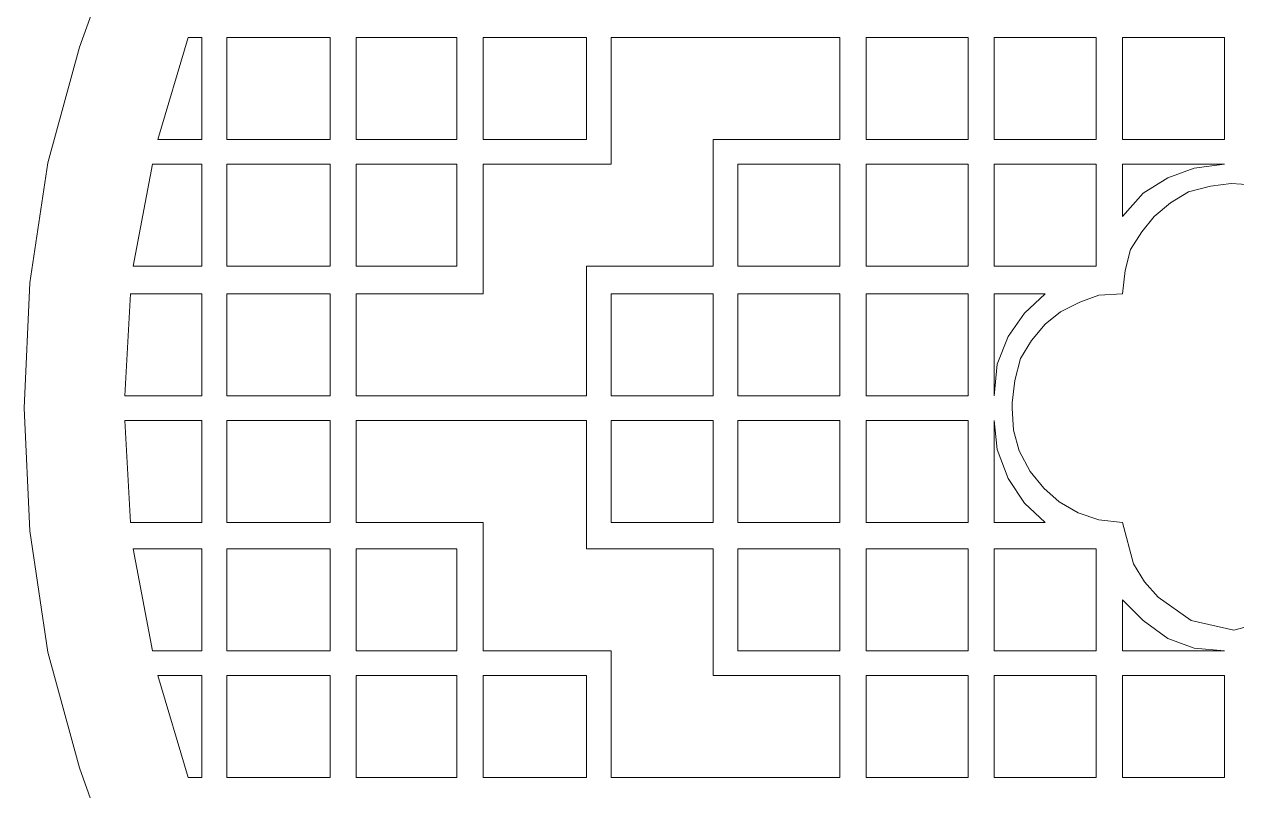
# Model space of a CAD drawing. Header units: centimetres. Extents: x -7.3 to 6, y -13.2 to 13.7.
# Drawn here: x -7.35 to -0.69, y 4.97 to 9.18 of the extents above; entities that cross this region are included whole.
import ezdxf

# ---------------------------------------------------------------- set-up
doc = ezdxf.new("R2010")
doc.units = ezdxf.units.CM
doc.header["$MEASUREMENT"] = 0

msp = doc.modelspace()

# ---------------------------------------------------------------- linework, layer by layer
at = {"lineweight": 9}
for points, knots in [([(-7.3473, 7.07036), (-7.3473, 7.07036), (-7.31704, 6.39704), (-7.31704, 6.39704), (-7.31704, 6.39704), (-7.31704, 6.39704), (-7.21869, 5.73126), (-7.21869, 5.73126), (-7.21869, 5.73126), (-7.21869, 5.73126), (-7.04469, 5.09577), (-7.04469, 5.09577), (-7.04469, 5.09577), (-7.04469, 5.09577), (-6.82529, 4.48297), (-6.82529, 4.48297), (-6.82529, 4.48297), (-6.82529, 4.48297), (-6.54537, 3.89287), (-6.54537, 3.89287), (-6.54537, 3.89287), (-6.54537, 3.89287), (-6.2125, 3.34819), (-6.2125, 3.34819), (-6.2125, 3.34819), (-6.2125, 3.34819), (-5.82666, 2.83372), (-5.82666, 2.83372), (-5.82666, 2.83372), (-5.82666, 2.83372), (-5.39544, 2.3647), (-5.39544, 2.3647), (-5.39544, 2.3647), (-5.39544, 2.3647), (-4.92639, 1.93344), (-4.92639, 1.93344), (-4.92639, 1.93344), (-4.92639, 1.93344), (-4.41194, 1.55517), (-4.41194, 1.55517), (-4.41194, 1.55517), (-4.41194, 1.55517), (-3.86723, 1.2223), (-3.86723, 1.2223), (-3.86723, 1.2223), (-3.86723, 1.2223), (-3.27714, 0.93482), (-3.27714, 0.93482), (-3.27714, 0.93482), (-3.27714, 0.93482), (-2.6719, 0.71542), (-2.6719, 0.71542), (-2.6719, 0.71542), (-2.6719, 0.71542), (-2.03641, 0.55654), (-2.03641, 0.55654), (-2.03641, 0.55654), (-2.03641, 0.55654), (-1.37066, 0.45063), (-1.37066, 0.45063), (-1.37066, 0.45063), (-1.37066, 0.45063), (-0.68977, 0.41281), (-0.68977, 0.41281), (-0.68977, 0.41281), (-0.68977, 0.41281), (-0.01646, 0.45063), (-0.01646, 0.45063), (-0.01646, 0.45063), (-0.01646, 0.45063), (0.64929, 0.55654), (0.64929, 0.55654), (0.64929, 0.55654), (0.64929, 0.55654), (1.28478, 0.71542), (1.28478, 0.71542), (1.28478, 0.71542), (1.28478, 0.71542), (1.89758, 0.93482), (1.89758, 0.93482), (1.89758, 0.93482), (1.89758, 0.93482), (2.48768, 1.2223), (2.48768, 1.2223), (2.48768, 1.2223), (2.48768, 1.2223), (3.03238, 1.55517), (3.03238, 1.55517), (3.03238, 1.55517), (3.03238, 1.55517), (3.54683, 1.93344), (3.54683, 1.93344), (3.54683, 1.93344), (3.54683, 1.93344), (4.01588, 2.3647), (4.01588, 2.3647), (4.01588, 2.3647), (4.01588, 2.3647), (4.4471, 2.83372), (4.4471, 2.83372), (4.4471, 2.83372), (4.4471, 2.83372), (4.82538, 3.34819), (4.82538, 3.34819), (4.82538, 3.34819), (4.82538, 3.34819), (5.16582, 3.89287), (5.16582, 3.89287), (5.16582, 3.89287), (5.16582, 3.89287), (5.44573, 4.48297), (5.44573, 4.48297), (5.44573, 4.48297), (5.44573, 4.48297), (5.66513, 5.09577), (5.66513, 5.09577), (5.66513, 5.09577), (5.66513, 5.09577), (5.824, 5.73126), (5.824, 5.73126), (5.824, 5.73126), (5.824, 5.73126), (5.92992, 6.39704), (5.92992, 6.39704), (5.92992, 6.39704), (5.92992, 6.39704), (5.96018, 7.07036), (5.96018, 7.07036), (5.96018, 7.07036), (5.96018, 7.07036), (5.92992, 7.75877), (5.92992, 7.75877), (5.92992, 7.75877), (5.92992, 7.75877), (5.824, 8.41696), (5.824, 8.41696), (5.824, 8.41696), (5.824, 8.41696), (5.66513, 9.05248), (5.66513, 9.05248), (5.66513, 9.05248), (5.66513, 9.05248), (5.44573, 9.65771), (5.44573, 9.65771), (5.44573, 9.65771), (5.44573, 9.65771), (5.16582, 10.24779), (5.16582, 10.24779), (5.16582, 10.24779), (5.16582, 10.24779), (4.82538, 10.79252), (4.82538, 10.79252), (4.82538, 10.79252), (4.82538, 10.79252), (4.4471, 11.30696), (4.4471, 11.30696), (4.4471, 11.30696), (4.4471, 11.30696), (4.01588, 11.78358), (4.01588, 11.78358), (4.01588, 11.78358), (4.01588, 11.78358), (3.54683, 12.21477), (3.54683, 12.21477), (3.54683, 12.21477), (3.54683, 12.21477), (3.03238, 12.59305), (3.03238, 12.59305), (3.03238, 12.59305), (3.03238, 12.59305), (2.48768, 12.92595), (2.48768, 12.92595), (2.48768, 12.92595), (2.48768, 12.92595), (1.89758, 13.20584), (1.89758, 13.20584), (1.89758, 13.20584), (1.89758, 13.20584), (1.28478, 13.42526), (1.28478, 13.42526), (1.28478, 13.42526), (1.28478, 13.42526), (0.64929, 13.59924), (0.64929, 13.59924), (0.64929, 13.59924), (0.64929, 13.59924), (-0.01646, 13.69759), (-0.01646, 13.69759), (-0.01646, 13.69759), (-0.01646, 13.69759), (-0.68977, 13.72785), (-0.68977, 13.72785), (-0.68977, 13.72785), (-0.68977, 13.72785), (-1.37066, 13.69759), (-1.37066, 13.69759), (-1.37066, 13.69759), (-1.37066, 13.69759), (-2.03641, 13.59924), (-2.03641, 13.59924), (-2.03641, 13.59924), (-2.03641, 13.59924), (-2.6719, 13.42526), (-2.6719, 13.42526), (-2.6719, 13.42526), (-2.6719, 13.42526), (-3.27714, 13.20584), (-3.27714, 13.20584), (-3.27714, 13.20584), (-3.27714, 13.20584), (-3.86723, 12.92595), (-3.86723, 12.92595), (-3.86723, 12.92595), (-3.86723, 12.92595), (-4.41194, 12.59305), (-4.41194, 12.59305), (-4.41194, 12.59305), (-4.41194, 12.59305), (-4.92639, 12.21477), (-4.92639, 12.21477), (-4.92639, 12.21477), (-4.92639, 12.21477), (-5.39544, 11.78358), (-5.39544, 11.78358), (-5.39544, 11.78358), (-5.39544, 11.78358), (-5.82666, 11.30696), (-5.82666, 11.30696), (-5.82666, 11.30696), (-5.82666, 11.30696), (-6.2125, 10.79252), (-6.2125, 10.79252), (-6.2125, 10.79252), (-6.2125, 10.79252), (-6.54537, 10.24779), (-6.54537, 10.24779), (-6.54537, 10.24779), (-6.54537, 10.24779), (-6.82529, 9.65771), (-6.82529, 9.65771), (-6.82529, 9.65771), (-6.82529, 9.65771), (-7.04469, 9.05248), (-7.04469, 9.05248), (-7.04469, 9.05248), (-7.04469, 9.05248), (-7.21869, 8.41696), (-7.21869, 8.41696), (-7.21869, 8.41696), (-7.21869, 8.41696), (-7.31704, 7.75877), (-7.31704, 7.75877), (-7.31704, 7.75877), (-7.31704, 7.75877), (-7.3473, 7.07036), (-7.3473, 7.07036)], [0, 0, 0, 0, 0.0153846, 0.0153846, 0.0153846, 0.0153846, 0.0307692, 0.0307692, 0.0307692, 0.0307692, 0.0461538, 0.0461538, 0.0461538, 0.0461538, 0.0615385, 0.0615385, 0.0615385, 0.0615385, 0.0769231, 0.0769231, 0.0769231, 0.0769231, 0.0923077, 0.0923077, 0.0923077, 0.0923077, 0.1076923, 0.1076923, 0.1076923, 0.1076923, 0.1230769, 0.1230769, 0.1230769, 0.1230769, 0.1384615, 0.1384615, 0.1384615, 0.1384615, 0.1538462, 0.1538462, 0.1538462, 0.1538462, 0.1692308, 0.1692308, 0.1692308, 0.1692308, 0.1846154, 0.1846154, 0.1846154, 0.1846154, 0.2, 0.2, 0.2, 0.2, 0.2153846, 0.2153846, 0.2153846, 0.2153846, 0.2307692, 0.2307692, 0.2307692, 0.2307692, 0.2461538, 0.2461538, 0.2461538, 0.2461538, 0.2615385, 0.2615385, 0.2615385, 0.2615385, 0.2769231, 0.2769231, 0.2769231, 0.2769231, 0.2923077, 0.2923077, 0.2923077, 0.2923077, 0.3076923, 0.3076923, 0.3076923, 0.3076923, 0.3230769, 0.3230769, 0.3230769, 0.3230769, 0.3384615, 0.3384615, 0.3384615, 0.3384615, 0.3538462, 0.3538462, 0.3538462, 0.3538462, 0.3692308, 0.3692308, 0.3692308, 0.3692308, 0.3846154, 0.3846154, 0.3846154, 0.3846154, 0.4, 0.4, 0.4, 0.4, 0.4153846, 0.4153846, 0.4153846, 0.4153846, 0.4307692, 0.4307692, 0.4307692, 0.4307692, 0.4461538, 0.4461538, 0.4461538, 0.4461538, 0.4615385, 0.4615385, 0.4615385, 0.4615385, 0.4769231, 0.4769231, 0.4769231, 0.4769231, 0.4923077, 0.4923077, 0.4923077, 0.4923077, 0.5076923, 0.5076923, 0.5076923, 0.5076923, 0.5230769, 0.5230769, 0.5230769, 0.5230769, 0.5384615, 0.5384615, 0.5384615, 0.5384615, 0.5538462, 0.5538462, 0.5538462, 0.5538462, 0.5692308, 0.5692308, 0.5692308, 0.5692308, 0.5846154, 0.5846154, 0.5846154, 0.5846154, 0.6, 0.6, 0.6, 0.6, 0.6153846, 0.6153846, 0.6153846, 0.6153846, 0.6307692, 0.6307692, 0.6307692, 0.6307692, 0.6461538, 0.6461538, 0.6461538, 0.6461538, 0.6615385, 0.6615385, 0.6615385, 0.6615385, 0.6769231, 0.6769231, 0.6769231, 0.6769231, 0.6923077, 0.6923077, 0.6923077, 0.6923077, 0.7076923, 0.7076923, 0.7076923, 0.7076923, 0.7230769, 0.7230769, 0.7230769, 0.7230769, 0.7384615, 0.7384615, 0.7384615, 0.7384615, 0.7538462, 0.7538462, 0.7538462, 0.7538462, 0.7692308, 0.7692308, 0.7692308, 0.7692308, 0.7846154, 0.7846154, 0.7846154, 0.7846154, 0.8, 0.8, 0.8, 0.8, 0.8153846, 0.8153846, 0.8153846, 0.8153846, 0.8307692, 0.8307692, 0.8307692, 0.8307692, 0.8461538, 0.8461538, 0.8461538, 0.8461538, 0.8615385, 0.8615385, 0.8615385, 0.8615385, 0.8769231, 0.8769231, 0.8769231, 0.8769231, 0.8923077, 0.8923077, 0.8923077, 0.8923077, 0.9076923, 0.9076923, 0.9076923, 0.9076923, 0.9230769, 0.9230769, 0.9230769, 0.9230769, 0.9384615, 0.9384615, 0.9384615, 0.9384615, 0.9538462, 0.9538462, 0.9538462, 0.9538462, 0.9692308, 0.9692308, 0.9692308, 0.9692308, 1, 1, 1, 1]), ([(-6.44702, 9.10541), (-6.44702, 9.10541), (-6.61346, 8.54561), (-6.61346, 8.54561), (-6.61346, 8.54561), (-6.61346, 8.54561), (-6.44702, 9.10541), (-6.44702, 9.10541)], [0, 0, 0, 0, 0.3333333, 0.3333333, 0.3333333, 0.3333333, 1, 1, 1, 1]), ([(-6.61346, 8.54561), (-6.61346, 8.54561), (-6.37136, 8.54561), (-6.37136, 8.54561), (-6.37136, 8.54561), (-6.37136, 8.54561), (-6.37136, 9.10541), (-6.37136, 9.10541), (-6.37136, 9.10541), (-6.37136, 9.10541), (-6.44702, 9.10541), (-6.44702, 9.10541), (-6.44702, 9.10541), (-6.44702, 9.10541), (-6.61346, 8.54561), (-6.61346, 8.54561)], [0, 0, 0, 0, 0.2, 0.2, 0.2, 0.2, 0.4, 0.4, 0.4, 0.4, 0.6, 0.6, 0.6, 0.6, 1, 1, 1, 1]), ([(-5.66779, 9.10541), (-5.66779, 9.10541), (-6.23519, 9.10541), (-6.23519, 9.10541), (-6.23519, 9.10541), (-6.23519, 9.10541), (-6.23519, 8.54561), (-6.23519, 8.54561), (-6.23519, 8.54561), (-6.23519, 8.54561), (-5.66779, 8.54561), (-5.66779, 8.54561), (-5.66779, 8.54561), (-5.66779, 8.54561), (-5.66779, 9.10541), (-5.66779, 9.10541)], [0, 0, 0, 0, 0.2, 0.2, 0.2, 0.2, 0.4, 0.4, 0.4, 0.4, 0.6, 0.6, 0.6, 0.6, 1, 1, 1, 1]), ([(-3.56461, 7.84956), (-3.56461, 7.84956), (-3.56461, 8.54561), (-3.56461, 8.54561), (-3.56461, 8.54561), (-3.56461, 8.54561), (-2.8686, 8.54561), (-2.8686, 8.54561), (-2.8686, 8.54561), (-2.8686, 8.54561), (-2.8686, 9.10541), (-2.8686, 9.10541), (-2.8686, 9.10541), (-2.8686, 9.10541), (-3.42844, 9.10541), (-3.42844, 9.10541), (-3.42844, 9.10541), (-3.42844, 9.10541), (-4.12445, 9.10541), (-4.12445, 9.10541), (-4.12445, 9.10541), (-4.12445, 9.10541), (-4.12445, 8.40943), (-4.12445, 8.40943), (-4.12445, 8.40943), (-4.12445, 8.40943), (-4.26063, 8.40943), (-4.26063, 8.40943), (-4.26063, 8.40943), (-4.26063, 8.40943), (-4.82804, 8.40943), (-4.82804, 8.40943), (-4.82804, 8.40943), (-4.82804, 8.40943), (-4.82804, 7.69825), (-4.82804, 7.69825), (-4.82804, 7.69825), (-4.82804, 7.69825), (-5.52405, 7.69825), (-5.52405, 7.69825), (-5.52405, 7.69825), (-5.52405, 7.69825), (-5.52405, 7.13842), (-5.52405, 7.13842), (-5.52405, 7.13842), (-5.52405, 7.13842), (-4.26063, 7.13842), (-4.26063, 7.13842), (-4.26063, 7.13842), (-4.26063, 7.13842), (-4.26063, 7.84956), (-4.26063, 7.84956), (-4.26063, 7.84956), (-4.26063, 7.84956), (-3.56461, 7.84956), (-3.56461, 7.84956)], [0, 0, 0, 0, 0.0666667, 0.0666667, 0.0666667, 0.0666667, 0.1333333, 0.1333333, 0.1333333, 0.1333333, 0.2, 0.2, 0.2, 0.2, 0.2666667, 0.2666667, 0.2666667, 0.2666667, 0.3333333, 0.3333333, 0.3333333, 0.3333333, 0.4, 0.4, 0.4, 0.4, 0.4666667, 0.4666667, 0.4666667, 0.4666667, 0.5333333, 0.5333333, 0.5333333, 0.5333333, 0.6, 0.6, 0.6, 0.6, 0.6666667, 0.6666667, 0.6666667, 0.6666667, 0.7333333, 0.7333333, 0.7333333, 0.7333333, 0.8, 0.8, 0.8, 0.8, 0.8666667, 0.8666667, 0.8666667, 0.8666667, 1, 1, 1, 1]), ([(-4.97177, 9.10541), (-4.97177, 9.10541), (-5.52405, 9.10541), (-5.52405, 9.10541), (-5.52405, 9.10541), (-5.52405, 9.10541), (-5.52405, 8.54561), (-5.52405, 8.54561), (-5.52405, 8.54561), (-5.52405, 8.54561), (-4.97177, 8.54561), (-4.97177, 8.54561), (-4.97177, 8.54561), (-4.97177, 8.54561), (-4.97177, 9.10541), (-4.97177, 9.10541)], [0, 0, 0, 0, 0.2, 0.2, 0.2, 0.2, 0.4, 0.4, 0.4, 0.4, 0.6, 0.6, 0.6, 0.6, 1, 1, 1, 1]), ([(-4.26063, 8.54561), (-4.26063, 8.54561), (-4.26063, 9.10541), (-4.26063, 9.10541), (-4.26063, 9.10541), (-4.26063, 9.10541), (-4.82804, 9.10541), (-4.82804, 9.10541), (-4.82804, 9.10541), (-4.82804, 9.10541), (-4.82804, 8.54561), (-4.82804, 8.54561), (-4.82804, 8.54561), (-4.82804, 8.54561), (-4.26063, 8.54561), (-4.26063, 8.54561)], [0, 0, 0, 0, 0.2, 0.2, 0.2, 0.2, 0.4, 0.4, 0.4, 0.4, 0.6, 0.6, 0.6, 0.6, 1, 1, 1, 1]), ([(-2.16502, 9.10541), (-2.16502, 9.10541), (-2.72486, 9.10541), (-2.72486, 9.10541), (-2.72486, 9.10541), (-2.72486, 9.10541), (-2.72486, 8.54561), (-2.72486, 8.54561), (-2.72486, 8.54561), (-2.72486, 8.54561), (-2.16502, 8.54561), (-2.16502, 8.54561), (-2.16502, 8.54561), (-2.16502, 8.54561), (-2.16502, 9.10541), (-2.16502, 9.10541)], [0, 0, 0, 0, 0.2, 0.2, 0.2, 0.2, 0.4, 0.4, 0.4, 0.4, 0.6, 0.6, 0.6, 0.6, 1, 1, 1, 1]), ([(-1.46145, 8.54561), (-1.46145, 8.54561), (-2.02128, 8.54561), (-2.02128, 8.54561), (-2.02128, 8.54561), (-2.02128, 8.54561), (-2.02128, 9.10541), (-2.02128, 9.10541), (-2.02128, 9.10541), (-2.02128, 9.10541), (-1.46145, 9.10541), (-1.46145, 9.10541), (-1.46145, 9.10541), (-1.46145, 9.10541), (-1.46145, 8.54561), (-1.46145, 8.54561)], [0, 0, 0, 0, 0.2, 0.2, 0.2, 0.2, 0.4, 0.4, 0.4, 0.4, 0.6, 0.6, 0.6, 0.6, 1, 1, 1, 1]), ([(-0.75786, 9.10541), (-0.75786, 9.10541), (-1.3177, 9.10541), (-1.3177, 9.10541), (-1.3177, 9.10541), (-1.3177, 9.10541), (-1.3177, 8.54561), (-1.3177, 8.54561), (-1.3177, 8.54561), (-1.3177, 8.54561), (-0.75786, 8.54561), (-0.75786, 8.54561), (-0.75786, 8.54561), (-0.75786, 8.54561), (-0.75786, 9.10541), (-0.75786, 9.10541)], [0, 0, 0, 0, 0.2, 0.2, 0.2, 0.2, 0.4, 0.4, 0.4, 0.4, 0.6, 0.6, 0.6, 0.6, 1, 1, 1, 1]), ([(-6.74964, 7.84956), (-6.74964, 7.84956), (-6.64372, 8.40943), (-6.64372, 8.40943), (-6.64372, 8.40943), (-6.64372, 8.40943), (-6.74964, 7.84956), (-6.74964, 7.84956)], [0, 0, 0, 0, 0.3333333, 0.3333333, 0.3333333, 0.3333333, 1, 1, 1, 1]), ([(-6.64372, 8.40943), (-6.64372, 8.40943), (-6.37136, 8.40943), (-6.37136, 8.40943), (-6.37136, 8.40943), (-6.37136, 8.40943), (-6.37136, 7.84956), (-6.37136, 7.84956), (-6.37136, 7.84956), (-6.37136, 7.84956), (-6.74964, 7.84956), (-6.74964, 7.84956), (-6.74964, 7.84956), (-6.74964, 7.84956), (-6.64372, 8.40943), (-6.64372, 8.40943)], [0, 0, 0, 0, 0.2, 0.2, 0.2, 0.2, 0.4, 0.4, 0.4, 0.4, 0.6, 0.6, 0.6, 0.6, 1, 1, 1, 1]), ([(-5.66779, 8.40943), (-5.66779, 8.40943), (-6.23519, 8.40943), (-6.23519, 8.40943), (-6.23519, 8.40943), (-6.23519, 8.40943), (-6.23519, 7.84956), (-6.23519, 7.84956), (-6.23519, 7.84956), (-6.23519, 7.84956), (-5.66779, 7.84956), (-5.66779, 7.84956), (-5.66779, 7.84956), (-5.66779, 7.84956), (-5.66779, 8.40943), (-5.66779, 8.40943)], [0, 0, 0, 0, 0.2, 0.2, 0.2, 0.2, 0.4, 0.4, 0.4, 0.4, 0.6, 0.6, 0.6, 0.6, 1, 1, 1, 1]), ([(-5.52405, 8.40943), (-5.52405, 8.40943), (-4.97177, 8.40943), (-4.97177, 8.40943), (-4.97177, 8.40943), (-4.97177, 8.40943), (-4.97177, 7.84956), (-4.97177, 7.84956), (-4.97177, 7.84956), (-4.97177, 7.84956), (-5.52405, 7.84956), (-5.52405, 7.84956), (-5.52405, 7.84956), (-5.52405, 7.84956), (-5.52405, 8.40943), (-5.52405, 8.40943)], [0, 0, 0, 0, 0.2, 0.2, 0.2, 0.2, 0.4, 0.4, 0.4, 0.4, 0.6, 0.6, 0.6, 0.6, 1, 1, 1, 1]), ([(-3.42844, 7.84956), (-3.42844, 7.84956), (-2.8686, 7.84956), (-2.8686, 7.84956), (-2.8686, 7.84956), (-2.8686, 7.84956), (-2.8686, 8.40943), (-2.8686, 8.40943), (-2.8686, 8.40943), (-2.8686, 8.40943), (-3.42844, 8.40943), (-3.42844, 8.40943), (-3.42844, 8.40943), (-3.42844, 8.40943), (-3.42844, 7.84956), (-3.42844, 7.84956)], [0, 0, 0, 0, 0.2, 0.2, 0.2, 0.2, 0.4, 0.4, 0.4, 0.4, 0.6, 0.6, 0.6, 0.6, 1, 1, 1, 1]), ([(-2.72486, 8.40943), (-2.72486, 8.40943), (-2.72486, 7.84956), (-2.72486, 7.84956), (-2.72486, 7.84956), (-2.72486, 7.84956), (-2.16502, 7.84956), (-2.16502, 7.84956), (-2.16502, 7.84956), (-2.16502, 7.84956), (-2.16502, 8.40943), (-2.16502, 8.40943), (-2.16502, 8.40943), (-2.16502, 8.40943), (-2.72486, 8.40943), (-2.72486, 8.40943)], [0, 0, 0, 0, 0.2, 0.2, 0.2, 0.2, 0.4, 0.4, 0.4, 0.4, 0.6, 0.6, 0.6, 0.6, 1, 1, 1, 1]), ([(-1.46145, 8.40943), (-1.46145, 8.40943), (-2.02128, 8.40943), (-2.02128, 8.40943), (-2.02128, 8.40943), (-2.02128, 8.40943), (-2.02128, 7.84956), (-2.02128, 7.84956), (-2.02128, 7.84956), (-2.02128, 7.84956), (-1.46145, 7.84956), (-1.46145, 7.84956), (-1.46145, 7.84956), (-1.46145, 7.84956), (-1.46145, 8.40943), (-1.46145, 8.40943)], [0, 0, 0, 0, 0.2, 0.2, 0.2, 0.2, 0.4, 0.4, 0.4, 0.4, 0.6, 0.6, 0.6, 0.6, 1, 1, 1, 1]), ([(-1.3177, 8.12195), (-1.3177, 8.12195), (-1.20422, 8.25052), (-1.20422, 8.25052), (-1.20422, 8.25052), (-1.20422, 8.25052), (-1.06805, 8.33377), (-1.06805, 8.33377), (-1.06805, 8.33377), (-1.06805, 8.33377), (-0.92431, 8.3867), (-0.92431, 8.3867), (-0.92431, 8.3867), (-0.92431, 8.3867), (-0.75786, 8.40943), (-0.75786, 8.40943)], [0, 0, 0, 0, 0.2, 0.2, 0.2, 0.2, 0.4, 0.4, 0.4, 0.4, 0.6, 0.6, 0.6, 0.6, 1, 1, 1, 1]), ([(-0.75786, 8.40943), (-0.75786, 8.40943), (-1.3177, 8.40943), (-1.3177, 8.40943), (-1.3177, 8.40943), (-1.3177, 8.40943), (-1.3177, 8.12195), (-1.3177, 8.12195)], [0, 0, 0, 0, 0.3333333, 0.3333333, 0.3333333, 0.3333333, 1, 1, 1, 1]), ([(-1.92294, 7.07036), (-1.92294, 7.07036), (-1.91536, 6.94928), (-1.91536, 6.94928), (-1.91536, 6.94928), (-1.91536, 6.94928), (-1.8851, 6.8358), (-1.8851, 6.8358), (-1.8851, 6.8358), (-1.8851, 6.8358), (-1.82459, 6.72232), (-1.82459, 6.72232), (-1.82459, 6.72232), (-1.82459, 6.72232), (-1.74893, 6.63153), (-1.74893, 6.63153), (-1.74893, 6.63153), (-1.74893, 6.63153), (-1.66571, 6.55588), (-1.66571, 6.55588), (-1.66571, 6.55588), (-1.66571, 6.55588), (-1.5598, 6.49536), (-1.5598, 6.49536), (-1.5598, 6.49536), (-1.5598, 6.49536), (-1.44631, 6.45756), (-1.44631, 6.45756), (-1.44631, 6.45756), (-1.44631, 6.45756), (-1.3177, 6.44243), (-1.3177, 6.44243), (-1.3177, 6.44243), (-1.3177, 6.44243), (-1.25718, 6.21547), (-1.25718, 6.21547), (-1.25718, 6.21547), (-1.25718, 6.21547), (-1.19666, 6.1171), (-1.19666, 6.1171), (-1.19666, 6.1171), (-1.19666, 6.1171), (-1.121, 6.03387), (-1.121, 6.03387), (-1.121, 6.03387), (-1.121, 6.03387), (-0.93944, 5.90526), (-0.93944, 5.90526), (-0.93944, 5.90526), (-0.93944, 5.90526), (-0.70491, 5.85231), (-0.70491, 5.85231), (-0.70491, 5.85231), (-0.70491, 5.85231), (-0.47795, 5.91282), (-0.47795, 5.91282), (-0.47795, 5.91282), (-0.47795, 5.91282), (-0.28125, 6.04143), (-0.28125, 6.04143), (-0.28125, 6.04143), (-0.28125, 6.04143), (-0.13751, 6.21547), (-0.13751, 6.21547), (-0.13751, 6.21547), (-0.13751, 6.21547), (-0.06185, 6.44243), (-0.06185, 6.44243), (-0.06185, 6.44243), (-0.06185, 6.44243), (0.06676, 6.4651), (0.06676, 6.4651), (0.06676, 6.4651), (0.06676, 6.4651), (0.18024, 6.5105), (0.18024, 6.5105), (0.18024, 6.5105), (0.18024, 6.5105), (0.27859, 6.57861), (0.27859, 6.57861), (0.27859, 6.57861), (0.27859, 6.57861), (0.36938, 6.65426), (0.36938, 6.65426), (0.36938, 6.65426), (0.36938, 6.65426), (0.43746, 6.75258), (0.43746, 6.75258), (0.43746, 6.75258), (0.43746, 6.75258), (0.49042, 6.86606), (0.49042, 6.86606), (0.49042, 6.86606), (0.49042, 6.86606), (0.52825, 6.97955), (0.52825, 6.97955), (0.52825, 6.97955), (0.52825, 6.97955), (0.54338, 7.10062), (0.54338, 7.10062), (0.54338, 7.10062), (0.54338, 7.10062), (0.52825, 7.22167), (0.52825, 7.22167), (0.52825, 7.22167), (0.52825, 7.22167), (0.49042, 7.34271), (0.49042, 7.34271), (0.49042, 7.34271), (0.49042, 7.34271), (0.43746, 7.44103), (0.43746, 7.44103), (0.43746, 7.44103), (0.43746, 7.44103), (0.36181, 7.52428), (0.36181, 7.52428), (0.36181, 7.52428), (0.36181, 7.52428), (0.27859, 7.59993), (0.27859, 7.59993), (0.27859, 7.59993), (0.27859, 7.59993), (0.17268, 7.65286), (0.17268, 7.65286), (0.17268, 7.65286), (0.17268, 7.65286), (0.06676, 7.69072), (0.06676, 7.69072), (0.06676, 7.69072), (0.06676, 7.69072), (-0.06185, 7.69825), (-0.06185, 7.69825), (-0.06185, 7.69825), (-0.06185, 7.69825), (-0.07698, 7.82686), (-0.07698, 7.82686), (-0.07698, 7.82686), (-0.07698, 7.82686), (-0.12237, 7.93278), (-0.12237, 7.93278), (-0.12237, 7.93278), (-0.12237, 7.93278), (-0.19046, 8.0387), (-0.19046, 8.0387), (-0.19046, 8.0387), (-0.19046, 8.0387), (-0.27368, 8.12948), (-0.27368, 8.12948), (-0.27368, 8.12948), (-0.27368, 8.12948), (-0.37203, 8.20513), (-0.37203, 8.20513), (-0.37203, 8.20513), (-0.37203, 8.20513), (-0.49307, 8.26566), (-0.49307, 8.26566), (-0.49307, 8.26566), (-0.49307, 8.26566), (-0.60656, 8.29592), (-0.60656, 8.29592), (-0.60656, 8.29592), (-0.60656, 8.29592), (-0.72004, 8.30351), (-0.72004, 8.30351), (-0.72004, 8.30351), (-0.72004, 8.30351), (-0.83352, 8.28838), (-0.83352, 8.28838), (-0.83352, 8.28838), (-0.83352, 8.28838), (-0.95456, 8.25812), (-0.95456, 8.25812), (-0.95456, 8.25812), (-0.95456, 8.25812), (-1.05291, 8.1976), (-1.05291, 8.1976), (-1.05291, 8.1976), (-1.05291, 8.1976), (-1.1437, 8.12195), (-1.1437, 8.12195), (-1.1437, 8.12195), (-1.1437, 8.12195), (-1.21179, 8.0387), (-1.21179, 8.0387), (-1.21179, 8.0387), (-1.21179, 8.0387), (-1.27231, 7.94035), (-1.27231, 7.94035), (-1.27231, 7.94035), (-1.27231, 7.94035), (-1.30257, 7.82686), (-1.30257, 7.82686), (-1.30257, 7.82686), (-1.30257, 7.82686), (-1.3177, 7.69825), (-1.3177, 7.69825), (-1.3177, 7.69825), (-1.3177, 7.69825), (-1.44631, 7.69072), (-1.44631, 7.69072), (-1.44631, 7.69072), (-1.44631, 7.69072), (-1.55223, 7.65286), (-1.55223, 7.65286), (-1.55223, 7.65286), (-1.55223, 7.65286), (-1.65815, 7.59993), (-1.65815, 7.59993), (-1.65815, 7.59993), (-1.65815, 7.59993), (-1.74136, 7.53181), (-1.74136, 7.53181), (-1.74136, 7.53181), (-1.74136, 7.53181), (-1.81701, 7.44103), (-1.81701, 7.44103), (-1.81701, 7.44103), (-1.81701, 7.44103), (-1.87754, 7.34271), (-1.87754, 7.34271), (-1.87754, 7.34271), (-1.87754, 7.34271), (-1.9078, 7.22167), (-1.9078, 7.22167), (-1.9078, 7.22167), (-1.9078, 7.22167), (-1.92294, 7.10062), (-1.92294, 7.10062), (-1.92294, 7.10062), (-1.92294, 7.10062), (-1.92294, 7.07036), (-1.92294, 7.07036)], [0, 0, 0, 0, 0.0169492, 0.0169492, 0.0169492, 0.0169492, 0.0338983, 0.0338983, 0.0338983, 0.0338983, 0.0508475, 0.0508475, 0.0508475, 0.0508475, 0.0677966, 0.0677966, 0.0677966, 0.0677966, 0.0847458, 0.0847458, 0.0847458, 0.0847458, 0.1016949, 0.1016949, 0.1016949, 0.1016949, 0.1186441, 0.1186441, 0.1186441, 0.1186441, 0.1355932, 0.1355932, 0.1355932, 0.1355932, 0.1525424, 0.1525424, 0.1525424, 0.1525424, 0.1694915, 0.1694915, 0.1694915, 0.1694915, 0.1864407, 0.1864407, 0.1864407, 0.1864407, 0.2033898, 0.2033898, 0.2033898, 0.2033898, 0.220339, 0.220339, 0.220339, 0.220339, 0.2372881, 0.2372881, 0.2372881, 0.2372881, 0.2542373, 0.2542373, 0.2542373, 0.2542373, 0.2711864, 0.2711864, 0.2711864, 0.2711864, 0.2881356, 0.2881356, 0.2881356, 0.2881356, 0.3050847, 0.3050847, 0.3050847, 0.3050847, 0.3220339, 0.3220339, 0.3220339, 0.3220339, 0.3389831, 0.3389831, 0.3389831, 0.3389831, 0.3559322, 0.3559322, 0.3559322, 0.3559322, 0.3728814, 0.3728814, 0.3728814, 0.3728814, 0.3898305, 0.3898305, 0.3898305, 0.3898305, 0.4067797, 0.4067797, 0.4067797, 0.4067797, 0.4237288, 0.4237288, 0.4237288, 0.4237288, 0.440678, 0.440678, 0.440678, 0.440678, 0.4576271, 0.4576271, 0.4576271, 0.4576271, 0.4745763, 0.4745763, 0.4745763, 0.4745763, 0.4915254, 0.4915254, 0.4915254, 0.4915254, 0.5084746, 0.5084746, 0.5084746, 0.5084746, 0.5254237, 0.5254237, 0.5254237, 0.5254237, 0.5423729, 0.5423729, 0.5423729, 0.5423729, 0.559322, 0.559322, 0.559322, 0.559322, 0.5762712, 0.5762712, 0.5762712, 0.5762712, 0.5932203, 0.5932203, 0.5932203, 0.5932203, 0.6101695, 0.6101695, 0.6101695, 0.6101695, 0.6271186, 0.6271186, 0.6271186, 0.6271186, 0.6440678, 0.6440678, 0.6440678, 0.6440678, 0.6610169, 0.6610169, 0.6610169, 0.6610169, 0.6779661, 0.6779661, 0.6779661, 0.6779661, 0.6949153, 0.6949153, 0.6949153, 0.6949153, 0.7118644, 0.7118644, 0.7118644, 0.7118644, 0.7288136, 0.7288136, 0.7288136, 0.7288136, 0.7457627, 0.7457627, 0.7457627, 0.7457627, 0.7627119, 0.7627119, 0.7627119, 0.7627119, 0.779661, 0.779661, 0.779661, 0.779661, 0.7966102, 0.7966102, 0.7966102, 0.7966102, 0.8135593, 0.8135593, 0.8135593, 0.8135593, 0.8305085, 0.8305085, 0.8305085, 0.8305085, 0.8474576, 0.8474576, 0.8474576, 0.8474576, 0.8644068, 0.8644068, 0.8644068, 0.8644068, 0.8813559, 0.8813559, 0.8813559, 0.8813559, 0.8983051, 0.8983051, 0.8983051, 0.8983051, 0.9152542, 0.9152542, 0.9152542, 0.9152542, 0.9322034, 0.9322034, 0.9322034, 0.9322034, 0.9491525, 0.9491525, 0.9491525, 0.9491525, 0.9661017, 0.9661017, 0.9661017, 0.9661017, 1, 1, 1, 1]), ([(-6.79503, 7.13842), (-6.79503, 7.13842), (-6.76476, 7.69825), (-6.76476, 7.69825), (-6.76476, 7.69825), (-6.76476, 7.69825), (-6.79503, 7.13842), (-6.79503, 7.13842)], [0, 0, 0, 0, 0.3333333, 0.3333333, 0.3333333, 0.3333333, 1, 1, 1, 1]), ([(-6.76476, 7.69825), (-6.76476, 7.69825), (-6.37136, 7.69825), (-6.37136, 7.69825), (-6.37136, 7.69825), (-6.37136, 7.69825), (-6.37136, 7.13842), (-6.37136, 7.13842), (-6.37136, 7.13842), (-6.37136, 7.13842), (-6.79503, 7.13842), (-6.79503, 7.13842), (-6.79503, 7.13842), (-6.79503, 7.13842), (-6.76476, 7.69825), (-6.76476, 7.69825)], [0, 0, 0, 0, 0.2, 0.2, 0.2, 0.2, 0.4, 0.4, 0.4, 0.4, 0.6, 0.6, 0.6, 0.6, 1, 1, 1, 1]), ([(-6.23519, 7.13842), (-6.23519, 7.13842), (-6.23519, 7.69825), (-6.23519, 7.69825), (-6.23519, 7.69825), (-6.23519, 7.69825), (-5.66779, 7.69825), (-5.66779, 7.69825), (-5.66779, 7.69825), (-5.66779, 7.69825), (-5.66779, 7.13842), (-5.66779, 7.13842), (-5.66779, 7.13842), (-5.66779, 7.13842), (-6.23519, 7.13842), (-6.23519, 7.13842)], [0, 0, 0, 0, 0.2, 0.2, 0.2, 0.2, 0.4, 0.4, 0.4, 0.4, 0.6, 0.6, 0.6, 0.6, 1, 1, 1, 1]), ([(-3.56461, 7.69825), (-3.56461, 7.69825), (-3.56461, 7.13842), (-3.56461, 7.13842), (-3.56461, 7.13842), (-3.56461, 7.13842), (-4.12445, 7.13842), (-4.12445, 7.13842), (-4.12445, 7.13842), (-4.12445, 7.13842), (-4.12445, 7.69825), (-4.12445, 7.69825), (-4.12445, 7.69825), (-4.12445, 7.69825), (-3.56461, 7.69825), (-3.56461, 7.69825)], [0, 0, 0, 0, 0.2, 0.2, 0.2, 0.2, 0.4, 0.4, 0.4, 0.4, 0.6, 0.6, 0.6, 0.6, 1, 1, 1, 1]), ([(-3.42844, 7.69825), (-3.42844, 7.69825), (-2.8686, 7.69825), (-2.8686, 7.69825), (-2.8686, 7.69825), (-2.8686, 7.69825), (-2.8686, 7.13842), (-2.8686, 7.13842), (-2.8686, 7.13842), (-2.8686, 7.13842), (-3.42844, 7.13842), (-3.42844, 7.13842), (-3.42844, 7.13842), (-3.42844, 7.13842), (-3.42844, 7.69825), (-3.42844, 7.69825)], [0, 0, 0, 0, 0.2, 0.2, 0.2, 0.2, 0.4, 0.4, 0.4, 0.4, 0.6, 0.6, 0.6, 0.6, 1, 1, 1, 1]), ([(-2.72486, 7.69825), (-2.72486, 7.69825), (-2.72486, 7.13842), (-2.72486, 7.13842), (-2.72486, 7.13842), (-2.72486, 7.13842), (-2.16502, 7.13842), (-2.16502, 7.13842), (-2.16502, 7.13842), (-2.16502, 7.13842), (-2.16502, 7.69825), (-2.16502, 7.69825), (-2.16502, 7.69825), (-2.16502, 7.69825), (-2.72486, 7.69825), (-2.72486, 7.69825)], [0, 0, 0, 0, 0.2, 0.2, 0.2, 0.2, 0.4, 0.4, 0.4, 0.4, 0.6, 0.6, 0.6, 0.6, 1, 1, 1, 1]), ([(-2.02128, 7.13842), (-2.02128, 7.13842), (-2.00615, 7.31245), (-2.00615, 7.31245), (-2.00615, 7.31245), (-2.00615, 7.31245), (-1.94562, 7.46376), (-1.94562, 7.46376), (-1.94562, 7.46376), (-1.94562, 7.46376), (-1.85485, 7.59234), (-1.85485, 7.59234), (-1.85485, 7.59234), (-1.85485, 7.59234), (-1.74136, 7.69825), (-1.74136, 7.69825)], [0, 0, 0, 0, 0.2, 0.2, 0.2, 0.2, 0.4, 0.4, 0.4, 0.4, 0.6, 0.6, 0.6, 0.6, 1, 1, 1, 1]), ([(-1.74136, 7.69825), (-1.74136, 7.69825), (-2.02128, 7.69825), (-2.02128, 7.69825), (-2.02128, 7.69825), (-2.02128, 7.69825), (-2.02128, 7.13842), (-2.02128, 7.13842)], [0, 0, 0, 0, 0.3333333, 0.3333333, 0.3333333, 0.3333333, 1, 1, 1, 1]), ([(-6.79503, 7.00224), (-6.79503, 7.00224), (-6.76476, 6.44243), (-6.76476, 6.44243), (-6.76476, 6.44243), (-6.76476, 6.44243), (-6.79503, 7.00224), (-6.79503, 7.00224)], [0, 0, 0, 0, 0.3333333, 0.3333333, 0.3333333, 0.3333333, 1, 1, 1, 1]), ([(-6.76476, 6.44243), (-6.76476, 6.44243), (-6.37136, 6.44243), (-6.37136, 6.44243), (-6.37136, 6.44243), (-6.37136, 6.44243), (-6.37136, 7.00224), (-6.37136, 7.00224), (-6.37136, 7.00224), (-6.37136, 7.00224), (-6.79503, 7.00224), (-6.79503, 7.00224), (-6.79503, 7.00224), (-6.79503, 7.00224), (-6.76476, 6.44243), (-6.76476, 6.44243)], [0, 0, 0, 0, 0.2, 0.2, 0.2, 0.2, 0.4, 0.4, 0.4, 0.4, 0.6, 0.6, 0.6, 0.6, 1, 1, 1, 1]), ([(-6.23519, 7.00224), (-6.23519, 7.00224), (-6.23519, 6.44243), (-6.23519, 6.44243), (-6.23519, 6.44243), (-6.23519, 6.44243), (-5.66779, 6.44243), (-5.66779, 6.44243), (-5.66779, 6.44243), (-5.66779, 6.44243), (-5.66779, 7.00224), (-5.66779, 7.00224), (-5.66779, 7.00224), (-5.66779, 7.00224), (-6.23519, 7.00224), (-6.23519, 7.00224)], [0, 0, 0, 0, 0.2, 0.2, 0.2, 0.2, 0.4, 0.4, 0.4, 0.4, 0.6, 0.6, 0.6, 0.6, 1, 1, 1, 1]), ([(-3.56461, 6.29866), (-3.56461, 6.29866), (-3.56461, 5.60268), (-3.56461, 5.60268), (-3.56461, 5.60268), (-3.56461, 5.60268), (-2.8686, 5.60268), (-2.8686, 5.60268), (-2.8686, 5.60268), (-2.8686, 5.60268), (-2.8686, 5.04281), (-2.8686, 5.04281), (-2.8686, 5.04281), (-2.8686, 5.04281), (-3.42844, 5.04281), (-3.42844, 5.04281), (-3.42844, 5.04281), (-3.42844, 5.04281), (-4.12445, 5.04281), (-4.12445, 5.04281), (-4.12445, 5.04281), (-4.12445, 5.04281), (-4.12445, 5.73886), (-4.12445, 5.73886), (-4.12445, 5.73886), (-4.12445, 5.73886), (-4.26063, 5.73886), (-4.26063, 5.73886), (-4.26063, 5.73886), (-4.26063, 5.73886), (-4.82804, 5.73886), (-4.82804, 5.73886), (-4.82804, 5.73886), (-4.82804, 5.73886), (-4.82804, 6.44243), (-4.82804, 6.44243), (-4.82804, 6.44243), (-4.82804, 6.44243), (-5.52405, 6.44243), (-5.52405, 6.44243), (-5.52405, 6.44243), (-5.52405, 6.44243), (-5.52405, 7.00224), (-5.52405, 7.00224), (-5.52405, 7.00224), (-5.52405, 7.00224), (-4.26063, 7.00224), (-4.26063, 7.00224), (-4.26063, 7.00224), (-4.26063, 7.00224), (-4.26063, 6.29866), (-4.26063, 6.29866), (-4.26063, 6.29866), (-4.26063, 6.29866), (-3.56461, 6.29866), (-3.56461, 6.29866)], [0, 0, 0, 0, 0.0666667, 0.0666667, 0.0666667, 0.0666667, 0.1333333, 0.1333333, 0.1333333, 0.1333333, 0.2, 0.2, 0.2, 0.2, 0.2666667, 0.2666667, 0.2666667, 0.2666667, 0.3333333, 0.3333333, 0.3333333, 0.3333333, 0.4, 0.4, 0.4, 0.4, 0.4666667, 0.4666667, 0.4666667, 0.4666667, 0.5333333, 0.5333333, 0.5333333, 0.5333333, 0.6, 0.6, 0.6, 0.6, 0.6666667, 0.6666667, 0.6666667, 0.6666667, 0.7333333, 0.7333333, 0.7333333, 0.7333333, 0.8, 0.8, 0.8, 0.8, 0.8666667, 0.8666667, 0.8666667, 0.8666667, 1, 1, 1, 1]), ([(-3.56461, 6.44243), (-3.56461, 6.44243), (-3.56461, 7.00224), (-3.56461, 7.00224), (-3.56461, 7.00224), (-3.56461, 7.00224), (-4.12445, 7.00224), (-4.12445, 7.00224), (-4.12445, 7.00224), (-4.12445, 7.00224), (-4.12445, 6.44243), (-4.12445, 6.44243), (-4.12445, 6.44243), (-4.12445, 6.44243), (-3.56461, 6.44243), (-3.56461, 6.44243)], [0, 0, 0, 0, 0.2, 0.2, 0.2, 0.2, 0.4, 0.4, 0.4, 0.4, 0.6, 0.6, 0.6, 0.6, 1, 1, 1, 1]), ([(-3.42844, 6.44243), (-3.42844, 6.44243), (-2.8686, 6.44243), (-2.8686, 6.44243), (-2.8686, 6.44243), (-2.8686, 6.44243), (-2.8686, 7.00224), (-2.8686, 7.00224), (-2.8686, 7.00224), (-2.8686, 7.00224), (-3.42844, 7.00224), (-3.42844, 7.00224), (-3.42844, 7.00224), (-3.42844, 7.00224), (-3.42844, 6.44243), (-3.42844, 6.44243)], [0, 0, 0, 0, 0.2, 0.2, 0.2, 0.2, 0.4, 0.4, 0.4, 0.4, 0.6, 0.6, 0.6, 0.6, 1, 1, 1, 1]), ([(-2.72486, 6.44243), (-2.72486, 6.44243), (-2.72486, 7.00224), (-2.72486, 7.00224), (-2.72486, 7.00224), (-2.72486, 7.00224), (-2.16502, 7.00224), (-2.16502, 7.00224), (-2.16502, 7.00224), (-2.16502, 7.00224), (-2.16502, 6.44243), (-2.16502, 6.44243), (-2.16502, 6.44243), (-2.16502, 6.44243), (-2.72486, 6.44243), (-2.72486, 6.44243)], [0, 0, 0, 0, 0.2, 0.2, 0.2, 0.2, 0.4, 0.4, 0.4, 0.4, 0.6, 0.6, 0.6, 0.6, 1, 1, 1, 1]), ([(-2.02128, 7.00224), (-2.02128, 7.00224), (-2.00615, 6.84337), (-2.00615, 6.84337), (-2.00615, 6.84337), (-2.00615, 6.84337), (-1.94562, 6.68452), (-1.94562, 6.68452), (-1.94562, 6.68452), (-1.94562, 6.68452), (-1.85485, 6.54835), (-1.85485, 6.54835), (-1.85485, 6.54835), (-1.85485, 6.54835), (-1.74136, 6.44243), (-1.74136, 6.44243)], [0, 0, 0, 0, 0.2, 0.2, 0.2, 0.2, 0.4, 0.4, 0.4, 0.4, 0.6, 0.6, 0.6, 0.6, 1, 1, 1, 1]), ([(-1.74136, 6.44243), (-1.74136, 6.44243), (-2.02128, 6.44243), (-2.02128, 6.44243), (-2.02128, 6.44243), (-2.02128, 6.44243), (-2.02128, 7.00224), (-2.02128, 7.00224)], [0, 0, 0, 0, 0.3333333, 0.3333333, 0.3333333, 0.3333333, 1, 1, 1, 1]), ([(-6.74964, 6.29866), (-6.74964, 6.29866), (-6.64372, 5.73886), (-6.64372, 5.73886), (-6.64372, 5.73886), (-6.64372, 5.73886), (-6.74964, 6.29866), (-6.74964, 6.29866)], [0, 0, 0, 0, 0.3333333, 0.3333333, 0.3333333, 0.3333333, 1, 1, 1, 1]), ([(-6.64372, 5.73886), (-6.64372, 5.73886), (-6.37136, 5.73886), (-6.37136, 5.73886), (-6.37136, 5.73886), (-6.37136, 5.73886), (-6.37136, 6.29866), (-6.37136, 6.29866), (-6.37136, 6.29866), (-6.37136, 6.29866), (-6.74964, 6.29866), (-6.74964, 6.29866), (-6.74964, 6.29866), (-6.74964, 6.29866), (-6.64372, 5.73886), (-6.64372, 5.73886)], [0, 0, 0, 0, 0.2, 0.2, 0.2, 0.2, 0.4, 0.4, 0.4, 0.4, 0.6, 0.6, 0.6, 0.6, 1, 1, 1, 1]), ([(-5.66779, 5.73886), (-5.66779, 5.73886), (-6.23519, 5.73886), (-6.23519, 5.73886), (-6.23519, 5.73886), (-6.23519, 5.73886), (-6.23519, 6.29866), (-6.23519, 6.29866), (-6.23519, 6.29866), (-6.23519, 6.29866), (-5.66779, 6.29866), (-5.66779, 6.29866), (-5.66779, 6.29866), (-5.66779, 6.29866), (-5.66779, 5.73886), (-5.66779, 5.73886)], [0, 0, 0, 0, 0.2, 0.2, 0.2, 0.2, 0.4, 0.4, 0.4, 0.4, 0.6, 0.6, 0.6, 0.6, 1, 1, 1, 1]), ([(-5.52405, 5.73886), (-5.52405, 5.73886), (-4.97177, 5.73886), (-4.97177, 5.73886), (-4.97177, 5.73886), (-4.97177, 5.73886), (-4.97177, 6.29866), (-4.97177, 6.29866), (-4.97177, 6.29866), (-4.97177, 6.29866), (-5.52405, 6.29866), (-5.52405, 6.29866), (-5.52405, 6.29866), (-5.52405, 6.29866), (-5.52405, 5.73886), (-5.52405, 5.73886)], [0, 0, 0, 0, 0.2, 0.2, 0.2, 0.2, 0.4, 0.4, 0.4, 0.4, 0.6, 0.6, 0.6, 0.6, 1, 1, 1, 1]), ([(-3.42844, 6.29866), (-3.42844, 6.29866), (-2.8686, 6.29866), (-2.8686, 6.29866), (-2.8686, 6.29866), (-2.8686, 6.29866), (-2.8686, 5.73886), (-2.8686, 5.73886), (-2.8686, 5.73886), (-2.8686, 5.73886), (-3.42844, 5.73886), (-3.42844, 5.73886), (-3.42844, 5.73886), (-3.42844, 5.73886), (-3.42844, 6.29866), (-3.42844, 6.29866)], [0, 0, 0, 0, 0.2, 0.2, 0.2, 0.2, 0.4, 0.4, 0.4, 0.4, 0.6, 0.6, 0.6, 0.6, 1, 1, 1, 1]), ([(-2.72486, 5.73886), (-2.72486, 5.73886), (-2.72486, 6.29866), (-2.72486, 6.29866), (-2.72486, 6.29866), (-2.72486, 6.29866), (-2.16502, 6.29866), (-2.16502, 6.29866), (-2.16502, 6.29866), (-2.16502, 6.29866), (-2.16502, 5.73886), (-2.16502, 5.73886), (-2.16502, 5.73886), (-2.16502, 5.73886), (-2.72486, 5.73886), (-2.72486, 5.73886)], [0, 0, 0, 0, 0.2, 0.2, 0.2, 0.2, 0.4, 0.4, 0.4, 0.4, 0.6, 0.6, 0.6, 0.6, 1, 1, 1, 1]), ([(-1.46145, 5.73886), (-1.46145, 5.73886), (-2.02128, 5.73886), (-2.02128, 5.73886), (-2.02128, 5.73886), (-2.02128, 5.73886), (-2.02128, 6.29866), (-2.02128, 6.29866), (-2.02128, 6.29866), (-2.02128, 6.29866), (-1.46145, 6.29866), (-1.46145, 6.29866), (-1.46145, 6.29866), (-1.46145, 6.29866), (-1.46145, 5.73886), (-1.46145, 5.73886)], [0, 0, 0, 0, 0.2, 0.2, 0.2, 0.2, 0.4, 0.4, 0.4, 0.4, 0.6, 0.6, 0.6, 0.6, 1, 1, 1, 1]), ([(-1.3177, 6.01875), (-1.3177, 6.01875), (-1.20422, 5.90526), (-1.20422, 5.90526), (-1.20422, 5.90526), (-1.20422, 5.90526), (-1.06805, 5.80691), (-1.06805, 5.80691), (-1.06805, 5.80691), (-1.06805, 5.80691), (-0.92431, 5.75398), (-0.92431, 5.75398), (-0.92431, 5.75398), (-0.92431, 5.75398), (-0.75786, 5.73886), (-0.75786, 5.73886)], [0, 0, 0, 0, 0.2, 0.2, 0.2, 0.2, 0.4, 0.4, 0.4, 0.4, 0.6, 0.6, 0.6, 0.6, 1, 1, 1, 1]), ([(-0.75786, 5.73886), (-0.75786, 5.73886), (-1.3177, 5.73886), (-1.3177, 5.73886), (-1.3177, 5.73886), (-1.3177, 5.73886), (-1.3177, 6.01875), (-1.3177, 6.01875)], [0, 0, 0, 0, 0.3333333, 0.3333333, 0.3333333, 0.3333333, 1, 1, 1, 1]), ([(-6.44702, 5.04281), (-6.44702, 5.04281), (-6.61346, 5.60268), (-6.61346, 5.60268), (-6.61346, 5.60268), (-6.61346, 5.60268), (-6.44702, 5.04281), (-6.44702, 5.04281)], [0, 0, 0, 0, 0.3333333, 0.3333333, 0.3333333, 0.3333333, 1, 1, 1, 1]), ([(-6.61346, 5.60268), (-6.61346, 5.60268), (-6.37136, 5.60268), (-6.37136, 5.60268), (-6.37136, 5.60268), (-6.37136, 5.60268), (-6.37136, 5.04281), (-6.37136, 5.04281), (-6.37136, 5.04281), (-6.37136, 5.04281), (-6.44702, 5.04281), (-6.44702, 5.04281), (-6.44702, 5.04281), (-6.44702, 5.04281), (-6.61346, 5.60268), (-6.61346, 5.60268)], [0, 0, 0, 0, 0.2, 0.2, 0.2, 0.2, 0.4, 0.4, 0.4, 0.4, 0.6, 0.6, 0.6, 0.6, 1, 1, 1, 1]), ([(-5.66779, 5.04281), (-5.66779, 5.04281), (-6.23519, 5.04281), (-6.23519, 5.04281), (-6.23519, 5.04281), (-6.23519, 5.04281), (-6.23519, 5.60268), (-6.23519, 5.60268), (-6.23519, 5.60268), (-6.23519, 5.60268), (-5.66779, 5.60268), (-5.66779, 5.60268), (-5.66779, 5.60268), (-5.66779, 5.60268), (-5.66779, 5.04281), (-5.66779, 5.04281)], [0, 0, 0, 0, 0.2, 0.2, 0.2, 0.2, 0.4, 0.4, 0.4, 0.4, 0.6, 0.6, 0.6, 0.6, 1, 1, 1, 1]), ([(-4.97177, 5.04281), (-4.97177, 5.04281), (-5.52405, 5.04281), (-5.52405, 5.04281), (-5.52405, 5.04281), (-5.52405, 5.04281), (-5.52405, 5.60268), (-5.52405, 5.60268), (-5.52405, 5.60268), (-5.52405, 5.60268), (-4.97177, 5.60268), (-4.97177, 5.60268), (-4.97177, 5.60268), (-4.97177, 5.60268), (-4.97177, 5.04281), (-4.97177, 5.04281)], [0, 0, 0, 0, 0.2, 0.2, 0.2, 0.2, 0.4, 0.4, 0.4, 0.4, 0.6, 0.6, 0.6, 0.6, 1, 1, 1, 1]), ([(-4.26063, 5.60268), (-4.26063, 5.60268), (-4.26063, 5.04281), (-4.26063, 5.04281), (-4.26063, 5.04281), (-4.26063, 5.04281), (-4.82804, 5.04281), (-4.82804, 5.04281), (-4.82804, 5.04281), (-4.82804, 5.04281), (-4.82804, 5.60268), (-4.82804, 5.60268), (-4.82804, 5.60268), (-4.82804, 5.60268), (-4.26063, 5.60268), (-4.26063, 5.60268)], [0, 0, 0, 0, 0.2, 0.2, 0.2, 0.2, 0.4, 0.4, 0.4, 0.4, 0.6, 0.6, 0.6, 0.6, 1, 1, 1, 1]), ([(-2.16502, 5.04281), (-2.16502, 5.04281), (-2.72486, 5.04281), (-2.72486, 5.04281), (-2.72486, 5.04281), (-2.72486, 5.04281), (-2.72486, 5.60268), (-2.72486, 5.60268), (-2.72486, 5.60268), (-2.72486, 5.60268), (-2.16502, 5.60268), (-2.16502, 5.60268), (-2.16502, 5.60268), (-2.16502, 5.60268), (-2.16502, 5.04281), (-2.16502, 5.04281)], [0, 0, 0, 0, 0.2, 0.2, 0.2, 0.2, 0.4, 0.4, 0.4, 0.4, 0.6, 0.6, 0.6, 0.6, 1, 1, 1, 1]), ([(-1.46145, 5.60268), (-1.46145, 5.60268), (-2.02128, 5.60268), (-2.02128, 5.60268), (-2.02128, 5.60268), (-2.02128, 5.60268), (-2.02128, 5.04281), (-2.02128, 5.04281), (-2.02128, 5.04281), (-2.02128, 5.04281), (-1.46145, 5.04281), (-1.46145, 5.04281), (-1.46145, 5.04281), (-1.46145, 5.04281), (-1.46145, 5.60268), (-1.46145, 5.60268)], [0, 0, 0, 0, 0.2, 0.2, 0.2, 0.2, 0.4, 0.4, 0.4, 0.4, 0.6, 0.6, 0.6, 0.6, 1, 1, 1, 1]), ([(-0.75786, 5.04281), (-0.75786, 5.04281), (-1.3177, 5.04281), (-1.3177, 5.04281), (-1.3177, 5.04281), (-1.3177, 5.04281), (-1.3177, 5.60268), (-1.3177, 5.60268), (-1.3177, 5.60268), (-1.3177, 5.60268), (-0.75786, 5.60268), (-0.75786, 5.60268), (-0.75786, 5.60268), (-0.75786, 5.60268), (-0.75786, 5.04281), (-0.75786, 5.04281)], [0, 0, 0, 0, 0.2, 0.2, 0.2, 0.2, 0.4, 0.4, 0.4, 0.4, 0.6, 0.6, 0.6, 0.6, 1, 1, 1, 1])]:
    msp.add_open_spline(points, degree=3, knots=knots, dxfattribs=at)

doc.saveas('drawing.dxf')
